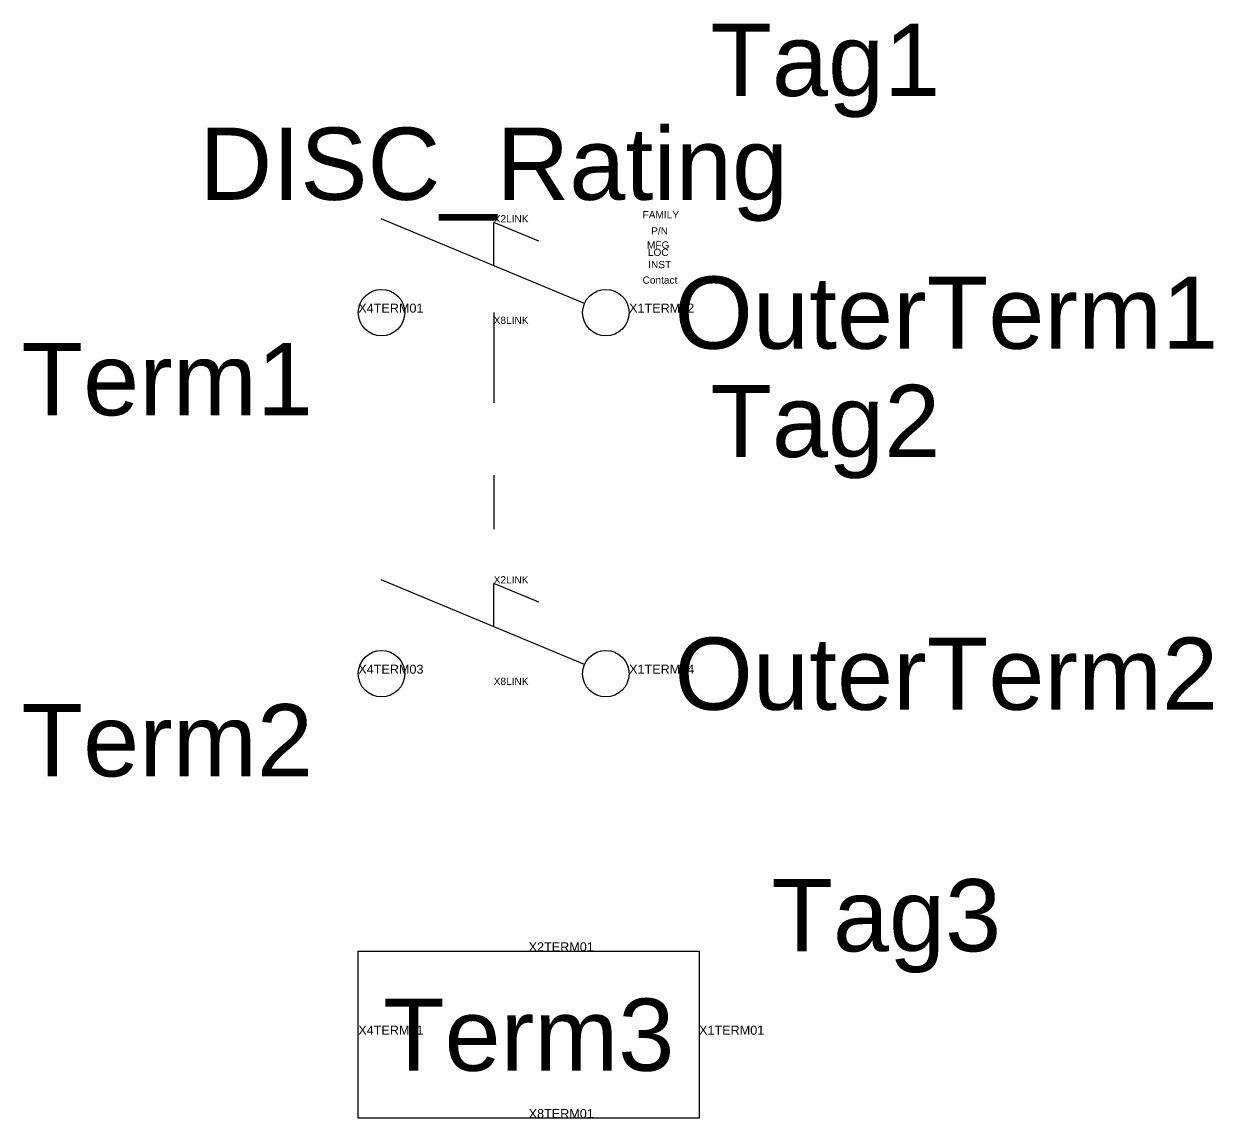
# Model space of a CAD drawing. Header units: inches. Extents: x -0.46 to 3.89, y -1.12 to 0.4.
# Drawn here: x -0.463 to 1.184, y -1.116 to 0.4 of the extents above; entities outside this region: 3.
import ezdxf
from ezdxf.enums import TextEntityAlignment as Align

# ---------------------------------------------------------------- set-up
doc = ezdxf.new("R2010")
doc.units = ezdxf.units.IN
doc.header["$MEASUREMENT"] = 0
doc.linetypes.add('HIDDEN2', pattern=[0.1875, 0.125, -0.0625])
doc.layers.add('BREAKER CONNECT', color=6, linetype='HIDDEN2')
doc.styles.add('INERCONNECT TABLES', font='arial.ttf', dxfattribs={"height": 0.1})
doc.styles.add('WD', font='arial.ttf', dxfattribs={"height": 1})

msp = doc.modelspace()

# ---------------------------------------------------------------- linework, layer by layer
for p, q in [((0.3132, 0.0127), (0.0316, 0.1301)), ((0.25, 0.099), (0.1875, 0.125)), ((0.1875, 0.0651), (0.1875, 0.125)), ((0.3132, -0.4873), (0.0316, -0.3699)), ((0.25, -0.401), (0.1875, -0.375)), ((0.1875, -0.4349), (0.1875, -0.375))]:
    msp.add_line(p, q)
msp.add_lwpolyline([(0, -0.8845), (0.4719, -0.8845), (0.4719, -1.1154), (0, -1.1154)], close=True)
for centre in [(0.0322, 0), (0.3428, 0), (0.0322, -0.5), (0.3428, -0.5)]:
    msp.add_circle(centre, 0.0322)
at = {"layer": 'BREAKER CONNECT'}
msp.add_line((0.1875, 0), (0.1875, -0.3), dxfattribs=at)

# ---------------------------------------------------------------- texts
at = {"style": 'INERCONNECT TABLES'}
msp.add_attdef('Tag1', text='DISC', height=0.1, dxfattribs=at).set_placement((0.4875, 0.35), align=Align.MIDDLE_LEFT)
msp.add_attdef('DISC_Rating', text='', height=0.1, dxfattribs=at).set_placement((0.1875, 0.1562), align=Align.CENTER)
at = {"style": 'WD', "flags": 9}
for tag, p, s, height in [('X2LINK', (0.1875, 0.125), '', 0.01), ('FAMILY', (0.3937, 0.1306), 'DISC', 0.01), ('Contact', (0.3937, 0.0401), 'NO', 0.01), ('X4TERM01', (0, 0), '', 0.0125), ('X1TERM02', (0.375, 0), '', 0.0125), ('X8LINK', (0.1875, -0.0156), '', 0.01), ('X2LINK', (0.1875, -0.375), '', 0.01), ('X4TERM03', (0, -0.5), '', 0.0125), ('X1TERM04', (0.375, -0.5), '', 0.0125), ('X8LINK', (0.1875, -0.5156), '', 0.01), ('X2TERM01', (0.2359, -0.8845), '', 0.0125), ('X4TERM01', (0, -0.9999), '', 0.0125), ('X1TERM01', (0.4719, -0.9999), '', 0.0125), ('X8TERM01', (0.2359, -1.1154), '', 0.0125)]:
    msp.add_attdef(tag, p, s, height=height, dxfattribs=at)
at = {"linetype": 'Continuous', "style": 'WD', "flags": 9}
for tag, p in [('P/N', (0.4172, 0.1082)), ('MFG', (0.4153, 0.0887)), ('LOC', (0.4154, 0.0785))]:
    msp.add_attdef(tag, text='', height=0.01, dxfattribs=at).set_placement(p, align=Align.CENTER)
msp.add_attdef('INST', (0.4015, 0.0616), '', height=0.01, dxfattribs=at)
at = {"linetype": 'Continuous', "style": 'INERCONNECT TABLES', "flags": 8}
for tag, p in [('OuterTerm1', (0.4378, 0)), ('OuterTerm2', (0.4378, -0.5)), ('Tag3', (0.5719, -0.8345))]:
    msp.add_attdef(tag, text='', height=0.1, dxfattribs=at).set_placement(p, align=Align.MIDDLE_LEFT)
for tag, p in [('Term1', (-0.0628, -0.0422)), ('Term2', (-0.0628, -0.5422))]:
    msp.add_attdef(tag, text='', height=0.1, dxfattribs=at).set_placement(p, align=Align.TOP_RIGHT)
at = {"style": 'INERCONNECT TABLES', "flags": 8}
for tag, p in [('Desc1', (3.5, -0.1)), ('Tag2', (0.4875, -0.15)), ('Desc2', (3.5, -0.25)), ('Desc3', (3.5, -0.4))]:
    msp.add_attdef(tag, text='', height=0.1, dxfattribs=at).set_placement(p, align=Align.MIDDLE_LEFT)
at = {"linetype": 'Continuous', "style": 'INERCONNECT TABLES', "flags": 8}
msp.add_attdef('Term3', text='', height=0.1, dxfattribs=at).set_placement((0.2359, -0.9999), align=Align.MIDDLE_CENTER)

doc.saveas('drawing.dxf')
